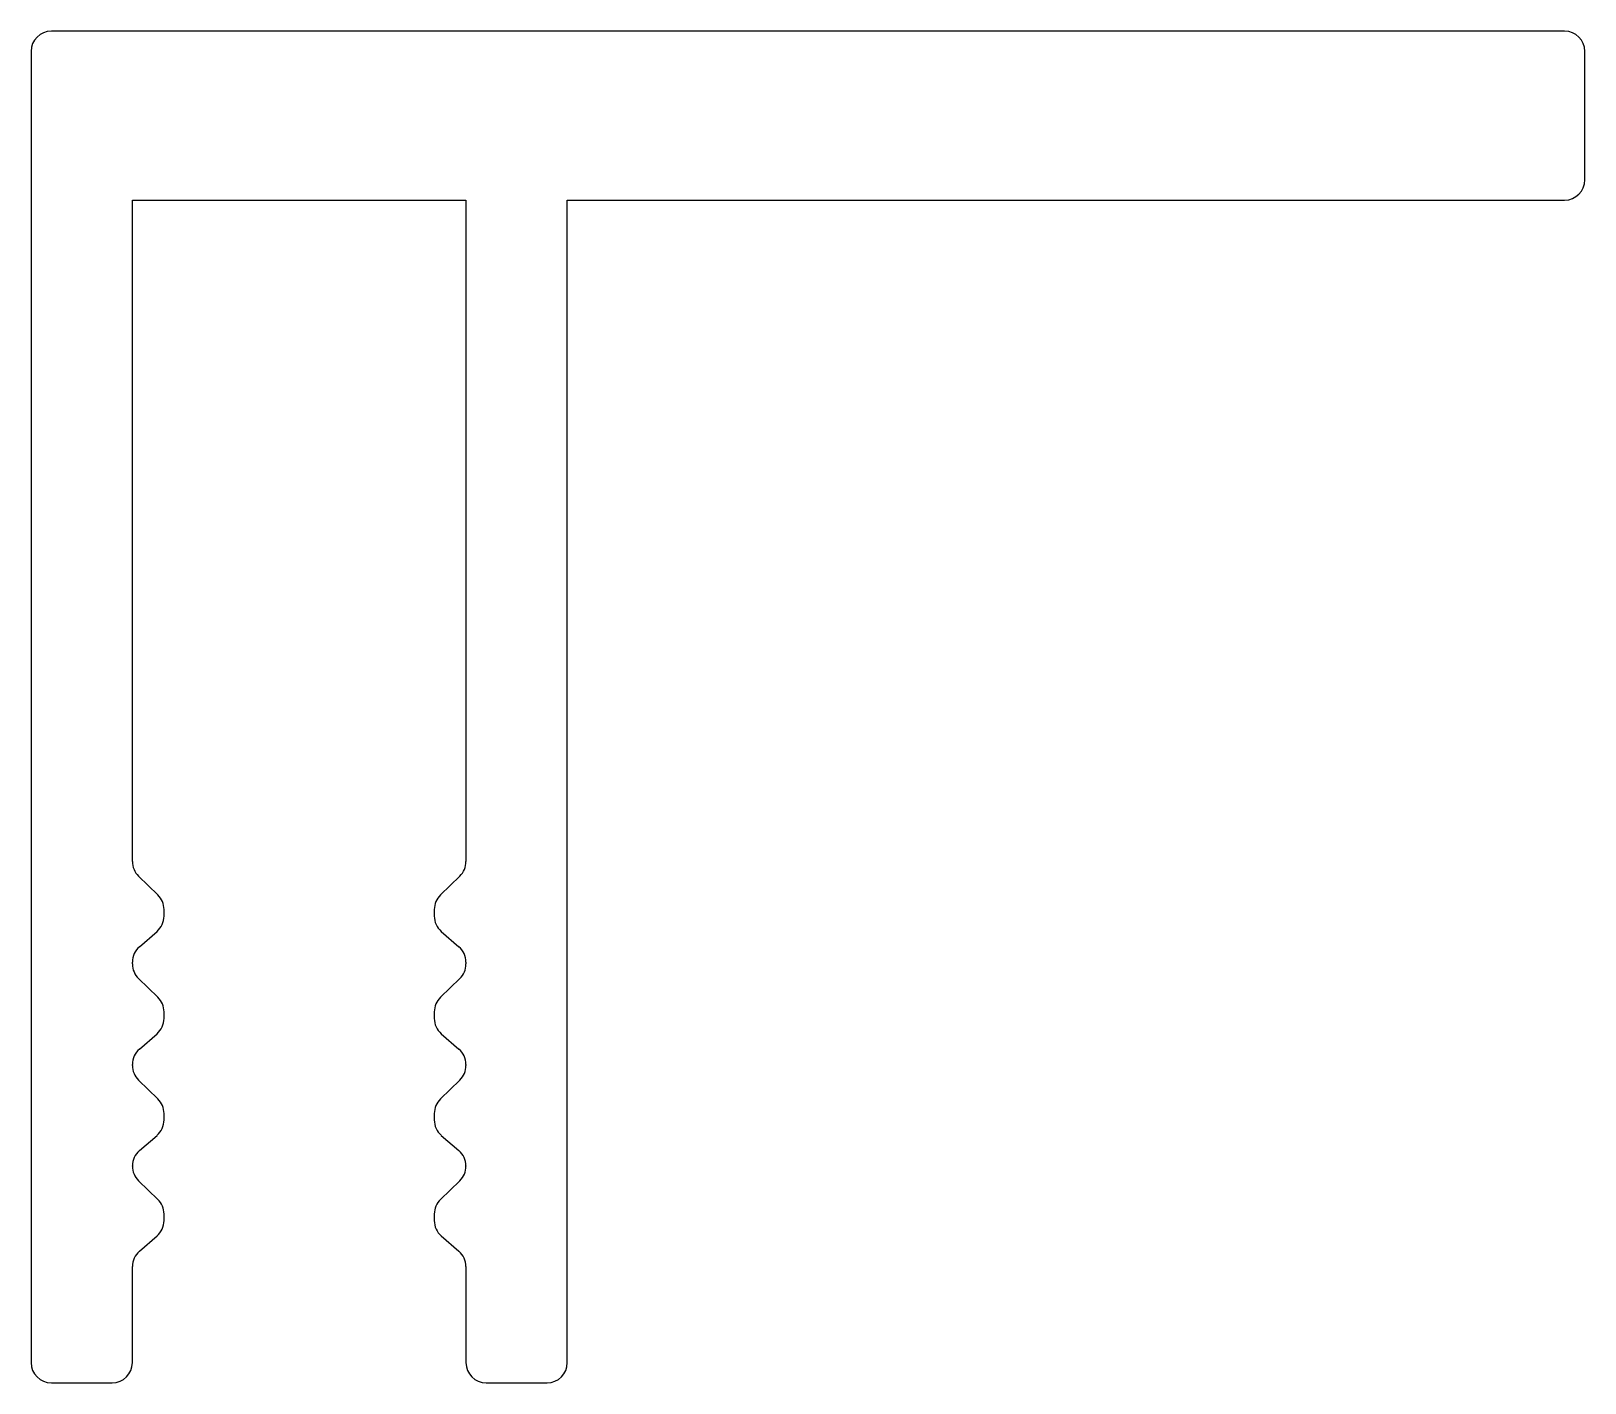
# Model space of a CAD drawing. Extents: x 973.1 to 996.1, y 1675.7 to 1695.7.
import ezdxf

# ---------------------------------------------------------------- set-up
doc = ezdxf.new("R2010")
doc.units = 0
doc.layers.add('0_ALUMINYUM', color=194, linetype='CONTINUOUS')

msp = doc.modelspace()

# ---------------------------------------------------------------- linework, layer by layer
at = {"layer": '0_ALUMINYUM', "color": 0}
for p, q in [((995.772, 1695.719), (973.372, 1695.719)), ((973.072, 1695.419), (973.072, 1676.019)), ((996.072, 1693.519), (996.072, 1695.419)), ((974.572, 1683.432), (974.572, 1693.219)), ((974.572, 1693.219), (979.509, 1693.219)), ((979.509, 1693.219), (979.509, 1683.432)), ((981.009, 1676.019), (981.009, 1693.219)), ((981.009, 1693.219), (995.772, 1693.219)), ((974.949, 1682.939), (974.663, 1683.217)), ((979.418, 1683.217), (979.131, 1682.939)), ((975.04, 1682.626), (975.04, 1682.724)), ((979.04, 1682.724), (979.04, 1682.626)), ((974.676, 1682.173), (974.937, 1682.399)), ((979.144, 1682.399), (979.405, 1682.173)), ((974.572, 1681.917), (974.572, 1681.946)), ((979.509, 1681.946), (979.509, 1681.917)), ((974.949, 1681.424), (974.663, 1681.702)), ((979.418, 1681.702), (979.131, 1681.424)), ((975.04, 1681.111), (975.04, 1681.209)), ((979.04, 1681.209), (979.04, 1681.111)), ((974.676, 1680.658), (974.937, 1680.884)), ((979.144, 1680.884), (979.405, 1680.658)), ((974.572, 1680.415), (974.572, 1680.432)), ((979.509, 1680.432), (979.509, 1680.415)), ((974.949, 1679.922), (974.663, 1680.199)), ((979.418, 1680.199), (979.131, 1679.922)), ((975.04, 1679.609), (975.04, 1679.706)), ((979.04, 1679.706), (979.04, 1679.609)), ((974.676, 1679.156), (974.937, 1679.382)), ((979.144, 1679.382), (979.405, 1679.156)), ((974.572, 1678.926), (974.572, 1678.929)), ((979.509, 1678.929), (979.509, 1678.926)), ((974.949, 1678.433), (974.663, 1678.711)), ((979.418, 1678.711), (979.131, 1678.433)), ((975.04, 1678.12), (975.04, 1678.218)), ((979.04, 1678.218), (979.04, 1678.12)), ((974.676, 1677.668), (974.937, 1677.894)), ((979.144, 1677.894), (979.405, 1677.668)), ((974.572, 1676.019), (974.572, 1677.441)), ((979.509, 1677.441), (979.509, 1676.019)), ((973.372, 1675.719), (974.272, 1675.719)), ((979.809, 1675.719), (980.709, 1675.719))]:
    msp.add_line(p, q, dxfattribs=at)
for centre, start, end in [((973.372, 1695.419), 90, 180), ((995.772, 1695.419), 0, 90), ((995.772, 1693.519), 270, 360), ((974.872, 1683.432), 180, 225.8517), ((979.209, 1683.432), 314.1483, 360), ((974.74, 1682.724), 0, 45.8517), ((979.34, 1682.724), 134.1483, 180), ((974.74, 1682.626), 310.8751, 360), ((979.34, 1682.626), 180, 229.1249), ((974.872, 1681.946), 130.8751, 180), ((979.209, 1681.946), 0, 49.1249), ((974.872, 1681.917), 180, 225.8517), ((979.209, 1681.917), 314.1483, 360), ((974.74, 1681.209), 0, 45.8517), ((979.34, 1681.209), 134.1483, 180), ((974.74, 1681.111), 310.8751, 360), ((979.34, 1681.111), 180, 229.1249), ((974.872, 1680.432), 130.8751, 180), ((979.209, 1680.432), 0, 49.1249), ((974.872, 1680.415), 180, 225.8517), ((979.209, 1680.415), 314.1483, 360), ((974.74, 1679.706), 0, 45.8517), ((979.34, 1679.706), 134.1483, 180), ((974.74, 1679.609), 310.8751, 360), ((979.34, 1679.609), 180, 229.1249), ((974.872, 1678.929), 130.8751, 180), ((979.209, 1678.929), 0, 49.1249), ((974.872, 1678.926), 180, 225.8517), ((979.209, 1678.926), 314.1483, 360), ((974.74, 1678.218), 0, 45.8517), ((979.34, 1678.218), 134.1483, 180), ((974.74, 1678.12), 310.8751, 360), ((979.34, 1678.12), 180, 229.1249), ((974.872, 1677.441), 130.8751, 180), ((979.209, 1677.441), 0, 49.1249), ((973.372, 1676.019), 180, 270), ((974.272, 1676.019), 270, 360), ((979.809, 1676.019), 180, 270), ((980.709, 1676.019), 270, 360)]:
    msp.add_arc(centre, 0.3, start, end, dxfattribs=at)

doc.saveas('drawing.dxf')
